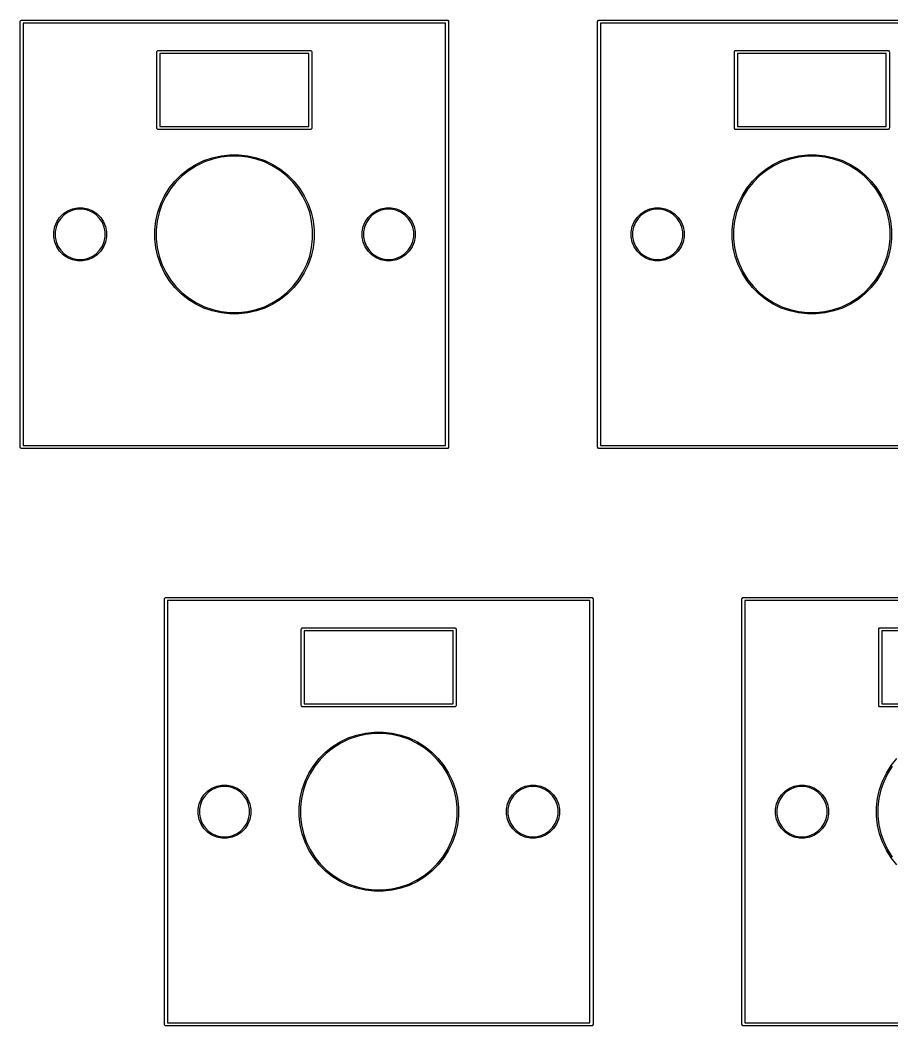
# Model space of a CAD drawing. Extents: x -11 to 295, y -114 to 10.
# Drawn here: x 116.45 to 145.13, y -45.05 to -11.95 of the extents above; entities that cross this region are included whole.
import ezdxf

# ---------------------------------------------------------------- set-up
doc = ezdxf.new("R2010")
doc.units = 0
doc.layers.add('BLACK', color=7, linetype='CONTINUOUS')

msp = doc.modelspace()

# ---------------------------------------------------------------- linework, layer by layer
at = {"layer": 'BLACK', "linetype": 'CONTINUOUS'}
for p, q in [((116.45, -12), (116.453806, -11.980866)), ((116.45, -26), (116.45, -12)), ((116.453806, -11.980866), (116.480866, -11.953806)), ((116.480866, -11.953806), (116.5, -11.95)), ((116.5, -11.95), (130.5, -11.95)), ((116.55, -12.05), (116.55, -25.95)), ((130.45, -12.05), (116.55, -12.05)), ((130.45, -25.95), (130.45, -12.05)), ((130.5, -11.95), (130.519134, -11.953806)), ((130.519134, -11.953806), (130.546194, -11.980866)), ((130.546194, -11.980866), (130.55, -12)), ((130.55, -12), (130.55, -26)), ((135.45, -12), (135.453806, -11.980866)), ((135.45, -26), (135.45, -12)), ((135.453806, -11.980866), (135.480866, -11.953806)), ((135.480866, -11.953806), (135.5, -11.95)), ((135.5, -11.95), (149.5, -11.95)), ((135.55, -12.05), (135.55, -25.95)), ((149.45, -12.05), (135.55, -12.05)), ((120.95, -13), (120.953806, -12.980866)), ((120.95, -15.5), (120.95, -13)), ((120.953806, -12.980866), (120.980866, -12.953806)), ((120.980866, -12.953806), (121, -12.95)), ((121, -12.95), (126, -12.95)), ((121.05, -13.05), (121.05, -15.45)), ((125.95, -13.05), (121.05, -13.05)), ((125.95, -15.45), (125.95, -13.05)), ((126, -12.95), (126.019134, -12.953806)), ((126.019134, -12.953806), (126.046194, -12.980866)), ((126.046194, -12.980866), (126.05, -13)), ((126.05, -13), (126.05, -15.5)), ((139.95, -13), (139.953806, -12.980866)), ((139.95, -15.5), (139.95, -13)), ((139.953806, -12.980866), (139.980866, -12.953806)), ((139.980866, -12.953806), (140, -12.95)), ((140, -12.95), (145, -12.95)), ((140.05, -13.05), (140.05, -15.45)), ((144.95, -13.05), (140.05, -13.05)), ((144.95, -15.45), (144.95, -13.05)), ((145, -12.95), (145.019134, -12.953806)), ((145.019134, -12.953806), (145.046194, -12.980866)), ((145.046194, -12.980866), (145.05, -13)), ((145.05, -13), (145.05, -15.5)), ((120.953806, -15.519134), (120.95, -15.5)), ((120.980866, -15.546194), (120.953806, -15.519134)), ((121, -15.55), (120.980866, -15.546194)), ((126, -15.55), (121, -15.55)), ((121.05, -15.45), (125.95, -15.45)), ((126.019134, -15.546194), (126, -15.55)), ((126.046194, -15.519134), (126.019134, -15.546194)), ((126.05, -15.5), (126.046194, -15.519134)), ((139.953806, -15.519134), (139.95, -15.5)), ((139.980866, -15.546194), (139.953806, -15.519134)), ((140, -15.55), (139.980866, -15.546194)), ((145, -15.55), (140, -15.55)), ((140.05, -15.45), (144.95, -15.45)), ((145.019134, -15.546194), (145, -15.55)), ((145.046194, -15.519134), (145.019134, -15.546194)), ((145.05, -15.5), (145.046194, -15.519134)), ((122.495456, -16.574816), (122.773307, -16.477592)), ((122.786025, -16.521739), (122.513038, -16.617262)), ((122.773307, -16.477592), (123.060296, -16.412089)), ((123.067992, -16.457382), (122.786025, -16.521739)), ((123.060296, -16.412089), (123.352815, -16.37913)), ((123.355391, -16.425), (123.067992, -16.457382)), ((123.352815, -16.37913), (123.647185, -16.37913)), ((123.644609, -16.425), (123.355391, -16.425)), ((123.932008, -16.457382), (123.644609, -16.425)), ((123.647185, -16.37913), (123.939704, -16.412089)), ((124.213975, -16.521739), (123.932008, -16.457382)), ((123.939704, -16.412089), (124.226693, -16.477592)), ((124.486962, -16.617262), (124.213975, -16.521739)), ((124.226693, -16.477592), (124.504544, -16.574816)), ((141.495456, -16.574816), (141.773307, -16.477592)), ((141.786025, -16.521739), (141.513038, -16.617262)), ((141.773307, -16.477592), (142.060296, -16.412089)), ((142.067992, -16.457382), (141.786025, -16.521739)), ((142.060296, -16.412089), (142.352815, -16.37913)), ((142.355391, -16.425), (142.067992, -16.457382)), ((142.352815, -16.37913), (142.647185, -16.37913)), ((142.644609, -16.425), (142.355391, -16.425)), ((142.932008, -16.457382), (142.644609, -16.425)), ((142.647185, -16.37913), (142.939704, -16.412089)), ((143.213975, -16.521739), (142.932008, -16.457382)), ((142.939704, -16.412089), (143.226693, -16.477592)), ((143.486962, -16.617262), (143.213975, -16.521739)), ((143.226693, -16.477592), (143.504544, -16.574816)), ((121.75084, -17.042689), (121.980988, -16.859153)), ((121.980988, -16.859153), (122.230238, -16.702539)), ((122.252461, -16.742749), (122.007574, -16.896622)), ((122.230238, -16.702539), (122.495456, -16.574816)), ((122.513038, -16.617262), (122.252461, -16.742749)), ((124.747539, -16.742749), (124.486962, -16.617262)), ((124.504544, -16.574816), (124.769762, -16.702539)), ((124.992426, -16.896622), (124.747539, -16.742749)), ((124.769762, -16.702539), (125.019012, -16.859153)), ((125.019012, -16.859153), (125.24916, -17.042689)), ((140.75084, -17.042689), (140.980988, -16.859153)), ((140.980988, -16.859153), (141.230238, -16.702539)), ((141.252461, -16.742749), (141.007574, -16.896622)), ((141.230238, -16.702539), (141.495456, -16.574816)), ((141.513038, -16.617262), (141.252461, -16.742749)), ((143.747539, -16.742749), (143.486962, -16.617262)), ((143.504544, -16.574816), (143.769762, -16.702539)), ((143.992426, -16.896622), (143.747539, -16.742749)), ((143.769762, -16.702539), (144.019012, -16.859153)), ((144.019012, -16.859153), (144.24916, -17.042689)), ((121.542689, -17.25084), (121.75084, -17.042689)), ((121.781454, -17.076946), (121.576946, -17.281454)), ((122.007574, -16.896622), (121.781454, -17.076946)), ((125.218546, -17.076946), (124.992426, -16.896622)), ((125.423054, -17.281454), (125.218546, -17.076946)), ((125.24916, -17.042689), (125.457311, -17.25084)), ((140.542689, -17.25084), (140.75084, -17.042689)), ((140.781454, -17.076946), (140.576946, -17.281454)), ((141.007574, -16.896622), (140.781454, -17.076946)), ((144.218546, -17.076946), (143.992426, -16.896622)), ((144.423054, -17.281454), (144.218546, -17.076946)), ((144.24916, -17.042689), (144.457311, -17.25084)), ((121.202539, -17.730238), (121.359153, -17.480988)), ((121.396622, -17.507574), (121.242749, -17.752461)), ((121.359153, -17.480988), (121.542689, -17.25084)), ((121.576946, -17.281454), (121.396622, -17.507574)), ((125.603378, -17.507574), (125.423054, -17.281454)), ((125.457311, -17.25084), (125.640847, -17.480988)), ((125.757251, -17.752461), (125.603378, -17.507574)), ((125.640847, -17.480988), (125.797461, -17.730238)), ((140.202539, -17.730238), (140.359153, -17.480988)), ((140.396622, -17.507574), (140.242749, -17.752461)), ((140.359153, -17.480988), (140.542689, -17.25084)), ((140.576946, -17.281454), (140.396622, -17.507574)), ((144.603378, -17.507574), (144.423054, -17.281454)), ((144.457311, -17.25084), (144.640847, -17.480988)), ((144.757251, -17.752461), (144.603378, -17.507574)), ((144.640847, -17.480988), (144.797461, -17.730238)), ((121.074816, -17.995456), (121.202539, -17.730238)), ((121.242749, -17.752461), (121.117262, -18.013038)), ((125.882738, -18.013038), (125.757251, -17.752461)), ((125.797461, -17.730238), (125.925184, -17.995456)), ((140.074816, -17.995456), (140.202539, -17.730238)), ((140.242749, -17.752461), (140.117262, -18.013038)), ((144.882738, -18.013038), (144.757251, -17.752461)), ((144.797461, -17.730238), (144.925184, -17.995456)), ((118.012528, -18.228319), (118.171001, -18.162677)), ((118.171001, -18.162677), (118.339235, -18.129213)), ((118.343745, -18.175), (118.184356, -18.206704)), ((118.339235, -18.129213), (118.510765, -18.129213)), ((118.506255, -18.175), (118.343745, -18.175)), ((118.665644, -18.206704), (118.506255, -18.175)), ((118.510765, -18.129213), (118.678999, -18.162677)), ((118.678999, -18.162677), (118.837472, -18.228319)), ((120.977592, -18.273307), (121.074816, -17.995456)), ((121.117262, -18.013038), (121.021739, -18.286025)), ((125.978261, -18.286025), (125.882738, -18.013038)), ((125.925184, -17.995456), (126.022408, -18.273307)), ((128.162528, -18.228319), (128.321001, -18.162677)), ((128.321001, -18.162677), (128.489235, -18.129213)), ((128.493745, -18.175), (128.334356, -18.206704)), ((128.489235, -18.129213), (128.660765, -18.129213)), ((128.656255, -18.175), (128.493745, -18.175)), ((128.815644, -18.206704), (128.656255, -18.175)), ((128.660765, -18.129213), (128.828999, -18.162677)), ((128.828999, -18.162677), (128.987472, -18.228319)), ((137.012528, -18.228319), (137.171001, -18.162677)), ((137.171001, -18.162677), (137.339235, -18.129213)), ((137.343745, -18.175), (137.184356, -18.206704)), ((137.339235, -18.129213), (137.510765, -18.129213)), ((137.506255, -18.175), (137.343745, -18.175)), ((137.665644, -18.206704), (137.506255, -18.175)), ((137.510765, -18.129213), (137.678999, -18.162677)), ((137.678999, -18.162677), (137.837472, -18.228319)), ((139.977592, -18.273307), (140.074816, -17.995456)), ((140.117262, -18.013038), (140.021739, -18.286025)), ((144.978261, -18.286025), (144.882738, -18.013038)), ((144.925184, -17.995456), (145.022408, -18.273307)), ((117.653319, -18.587528), (117.748616, -18.444906)), ((117.784181, -18.474093), (117.693894, -18.609216)), ((117.748616, -18.444906), (117.869906, -18.323616)), ((117.899093, -18.359181), (117.784181, -18.474093)), ((117.869906, -18.323616), (118.012528, -18.228319)), ((118.034216, -18.268894), (117.899093, -18.359181)), ((118.184356, -18.206704), (118.034216, -18.268894)), ((118.815784, -18.268894), (118.665644, -18.206704)), ((118.950907, -18.359181), (118.815784, -18.268894)), ((118.837472, -18.228319), (118.980094, -18.323616)), ((119.065819, -18.474093), (118.950907, -18.359181)), ((118.980094, -18.323616), (119.101384, -18.444906)), ((119.156106, -18.609216), (119.065819, -18.474093)), ((119.101384, -18.444906), (119.196681, -18.587528)), ((120.912089, -18.560296), (120.977592, -18.273307)), ((121.021739, -18.286025), (120.957382, -18.567992)), ((126.042618, -18.567992), (125.978261, -18.286025)), ((126.022408, -18.273307), (126.087911, -18.560296)), ((127.803319, -18.587528), (127.898616, -18.444906)), ((127.934181, -18.474093), (127.843894, -18.609216)), ((127.898616, -18.444906), (128.019906, -18.323616)), ((128.049093, -18.359181), (127.934181, -18.474093)), ((128.019906, -18.323616), (128.162528, -18.228319)), ((128.184216, -18.268894), (128.049093, -18.359181)), ((128.334356, -18.206704), (128.184216, -18.268894)), ((128.965784, -18.268894), (128.815644, -18.206704)), ((129.100907, -18.359181), (128.965784, -18.268894)), ((128.987472, -18.228319), (129.130094, -18.323616)), ((129.215819, -18.474093), (129.100907, -18.359181)), ((129.130094, -18.323616), (129.251384, -18.444906)), ((129.306106, -18.609216), (129.215819, -18.474093)), ((129.251384, -18.444906), (129.346681, -18.587528)), ((136.653319, -18.587528), (136.748616, -18.444906)), ((136.784181, -18.474093), (136.693894, -18.609216)), ((136.748616, -18.444906), (136.869906, -18.323616)), ((136.899093, -18.359181), (136.784181, -18.474093)), ((136.869906, -18.323616), (137.012528, -18.228319)), ((137.034216, -18.268894), (136.899093, -18.359181)), ((137.184356, -18.206704), (137.034216, -18.268894)), ((137.815784, -18.268894), (137.665644, -18.206704)), ((137.950907, -18.359181), (137.815784, -18.268894)), ((137.837472, -18.228319), (137.980094, -18.323616)), ((138.065819, -18.474093), (137.950907, -18.359181)), ((137.980094, -18.323616), (138.101384, -18.444906)), ((138.156106, -18.609216), (138.065819, -18.474093)), ((138.101384, -18.444906), (138.196681, -18.587528)), ((139.912089, -18.560296), (139.977592, -18.273307)), ((140.021739, -18.286025), (139.957382, -18.567992)), ((145.042618, -18.567992), (144.978261, -18.286025)), ((145.022408, -18.273307), (145.087911, -18.560296)), ((117.554213, -18.914235), (117.587677, -18.746001)), ((117.587677, -18.746001), (117.653319, -18.587528)), ((117.631704, -18.759356), (117.6, -18.918745)), ((117.693894, -18.609216), (117.631704, -18.759356)), ((119.218296, -18.759356), (119.156106, -18.609216)), ((119.196681, -18.587528), (119.262323, -18.746001)), ((119.25, -18.918745), (119.218296, -18.759356)), ((119.262323, -18.746001), (119.295787, -18.914235)), ((120.87913, -18.852815), (120.912089, -18.560296)), ((120.87913, -18.855391), (120.87913, -18.852815)), ((120.87913, -19.147185), (120.87913, -18.855391)), ((120.957382, -18.567992), (120.925, -18.855391)), ((120.925, -18.855391), (120.925, -19.144609)), ((126.075, -18.855391), (126.042618, -18.567992)), ((126.075, -19.144609), (126.075, -18.855391)), ((126.087911, -18.560296), (126.12087, -18.852815)), ((126.12087, -18.852815), (126.12087, -19.147185)), ((127.704213, -18.914235), (127.737677, -18.746001)), ((127.737677, -18.746001), (127.803319, -18.587528)), ((127.781704, -18.759356), (127.75, -18.918745)), ((127.843894, -18.609216), (127.781704, -18.759356)), ((129.368296, -18.759356), (129.306106, -18.609216)), ((129.346681, -18.587528), (129.412323, -18.746001)), ((129.4, -18.918745), (129.368296, -18.759356)), ((129.412323, -18.746001), (129.445787, -18.914235)), ((136.554213, -18.914235), (136.587677, -18.746001)), ((136.587677, -18.746001), (136.653319, -18.587528)), ((136.631704, -18.759356), (136.6, -18.918745)), ((136.693894, -18.609216), (136.631704, -18.759356)), ((138.218296, -18.759356), (138.156106, -18.609216)), ((138.196681, -18.587528), (138.262323, -18.746001)), ((138.25, -18.918745), (138.218296, -18.759356)), ((138.262323, -18.746001), (138.295787, -18.914235)), ((139.87913, -18.852815), (139.912089, -18.560296)), ((139.87913, -18.855391), (139.87913, -18.852815)), ((139.87913, -19.147185), (139.87913, -18.855391)), ((139.957382, -18.567992), (139.925, -18.855391)), ((139.925, -18.855391), (139.925, -19.144609)), ((145.075, -18.855391), (145.042618, -18.567992)), ((145.075, -19.144609), (145.075, -18.855391)), ((145.087911, -18.560296), (145.12087, -18.852815)), ((145.12087, -18.852815), (145.12087, -19.147185)), ((117.554213, -18.918745), (117.554213, -18.914235)), ((117.554213, -19.085765), (117.554213, -18.918745)), ((117.587677, -19.253999), (117.554213, -19.085765)), ((117.6, -18.918745), (117.6, -19.081255)), ((117.6, -19.081255), (117.631704, -19.240644)), ((119.218296, -19.240644), (119.25, -19.081255)), ((119.25, -19.081255), (119.25, -18.918745)), ((119.295787, -19.085765), (119.262323, -19.253999)), ((119.295787, -18.914235), (119.295787, -19.085765)), ((120.912089, -19.439704), (120.87913, -19.147185)), ((120.925, -19.144609), (120.957382, -19.432008)), ((126.042618, -19.432008), (126.075, -19.144609)), ((126.12087, -19.147185), (126.087911, -19.439704)), ((127.704213, -18.918745), (127.704213, -18.914235)), ((127.704213, -19.085765), (127.704213, -18.918745)), ((127.737677, -19.253999), (127.704213, -19.085765)), ((127.75, -18.918745), (127.75, -19.081255)), ((127.75, -19.081255), (127.781704, -19.240644)), ((129.368296, -19.240644), (129.4, -19.081255)), ((129.4, -19.081255), (129.4, -18.918745)), ((129.445787, -19.085765), (129.412323, -19.253999)), ((129.445787, -18.914235), (129.445787, -19.085765)), ((136.554213, -18.918745), (136.554213, -18.914235)), ((136.554213, -19.085765), (136.554213, -18.918745)), ((136.587677, -19.253999), (136.554213, -19.085765)), ((136.6, -18.918745), (136.6, -19.081255)), ((136.6, -19.081255), (136.631704, -19.240644)), ((138.218296, -19.240644), (138.25, -19.081255)), ((138.25, -19.081255), (138.25, -18.918745)), ((138.295787, -19.085765), (138.262323, -19.253999)), ((138.295787, -18.914235), (138.295787, -19.085765)), ((139.912089, -19.439704), (139.87913, -19.147185)), ((139.925, -19.144609), (139.957382, -19.432008)), ((145.042618, -19.432008), (145.075, -19.144609)), ((145.12087, -19.147185), (145.087911, -19.439704)), ((117.653319, -19.412472), (117.587677, -19.253999)), ((117.631704, -19.240644), (117.693894, -19.390784)), ((117.748616, -19.555094), (117.653319, -19.412472)), ((117.693894, -19.390784), (117.784181, -19.525907)), ((117.784181, -19.525907), (117.899093, -19.640819)), ((118.950907, -19.640819), (119.065819, -19.525907)), ((119.065819, -19.525907), (119.156106, -19.390784)), ((119.196681, -19.412472), (119.101384, -19.555094)), ((119.156106, -19.390784), (119.218296, -19.240644)), ((119.262323, -19.253999), (119.196681, -19.412472)), ((120.977592, -19.726693), (120.912089, -19.439704)), ((120.957382, -19.432008), (121.021739, -19.713975)), ((125.978261, -19.713975), (126.042618, -19.432008)), ((126.087911, -19.439704), (126.022408, -19.726693)), ((127.803319, -19.412472), (127.737677, -19.253999)), ((127.781704, -19.240644), (127.843894, -19.390784)), ((127.898616, -19.555094), (127.803319, -19.412472)), ((127.843894, -19.390784), (127.934181, -19.525907)), ((127.934181, -19.525907), (128.049093, -19.640819)), ((129.100907, -19.640819), (129.215819, -19.525907)), ((129.215819, -19.525907), (129.306106, -19.390784)), ((129.346681, -19.412472), (129.251384, -19.555094)), ((129.306106, -19.390784), (129.368296, -19.240644)), ((129.412323, -19.253999), (129.346681, -19.412472)), ((136.653319, -19.412472), (136.587677, -19.253999)), ((136.631704, -19.240644), (136.693894, -19.390784)), ((136.748616, -19.555094), (136.653319, -19.412472)), ((136.693894, -19.390784), (136.784181, -19.525907)), ((136.784181, -19.525907), (136.899093, -19.640819)), ((137.950907, -19.640819), (138.065819, -19.525907)), ((138.065819, -19.525907), (138.156106, -19.390784)), ((138.196681, -19.412472), (138.101384, -19.555094)), ((138.156106, -19.390784), (138.218296, -19.240644)), ((138.262323, -19.253999), (138.196681, -19.412472)), ((139.977592, -19.726693), (139.912089, -19.439704)), ((139.957382, -19.432008), (140.021739, -19.713975)), ((144.978261, -19.713975), (145.042618, -19.432008)), ((145.087911, -19.439704), (145.022408, -19.726693)), ((117.869906, -19.676384), (117.748616, -19.555094)), ((118.012528, -19.771681), (117.869906, -19.676384)), ((117.899093, -19.640819), (118.034216, -19.731106)), ((118.171001, -19.837323), (118.012528, -19.771681)), ((118.034216, -19.731106), (118.184356, -19.793296)), ((118.339235, -19.870787), (118.171001, -19.837323)), ((118.184356, -19.793296), (118.343745, -19.825)), ((118.343745, -19.825), (118.506255, -19.825)), ((118.506255, -19.825), (118.665644, -19.793296)), ((118.678999, -19.837323), (118.510765, -19.870787)), ((118.665644, -19.793296), (118.815784, -19.731106)), ((118.837472, -19.771681), (118.678999, -19.837323)), ((118.815784, -19.731106), (118.950907, -19.640819)), ((118.980094, -19.676384), (118.837472, -19.771681)), ((119.101384, -19.555094), (118.980094, -19.676384)), ((121.074816, -20.004544), (120.977592, -19.726693)), ((121.021739, -19.713975), (121.117262, -19.986962)), ((125.882738, -19.986962), (125.978261, -19.713975)), ((126.022408, -19.726693), (125.925184, -20.004544)), ((128.019906, -19.676384), (127.898616, -19.555094)), ((128.162528, -19.771681), (128.019906, -19.676384)), ((128.049093, -19.640819), (128.184216, -19.731106)), ((128.321001, -19.837323), (128.162528, -19.771681)), ((128.184216, -19.731106), (128.334356, -19.793296)), ((128.489235, -19.870787), (128.321001, -19.837323)), ((128.334356, -19.793296), (128.493745, -19.825)), ((128.493745, -19.825), (128.656255, -19.825)), ((128.656255, -19.825), (128.815644, -19.793296)), ((128.828999, -19.837323), (128.660765, -19.870787)), ((128.815644, -19.793296), (128.965784, -19.731106)), ((128.987472, -19.771681), (128.828999, -19.837323)), ((128.965784, -19.731106), (129.100907, -19.640819)), ((129.130094, -19.676384), (128.987472, -19.771681)), ((129.251384, -19.555094), (129.130094, -19.676384)), ((136.869906, -19.676384), (136.748616, -19.555094)), ((137.012528, -19.771681), (136.869906, -19.676384)), ((136.899093, -19.640819), (137.034216, -19.731106)), ((137.171001, -19.837323), (137.012528, -19.771681)), ((137.034216, -19.731106), (137.184356, -19.793296)), ((137.339235, -19.870787), (137.171001, -19.837323)), ((137.184356, -19.793296), (137.343745, -19.825)), ((137.343745, -19.825), (137.506255, -19.825)), ((137.506255, -19.825), (137.665644, -19.793296)), ((137.678999, -19.837323), (137.510765, -19.870787)), ((137.665644, -19.793296), (137.815784, -19.731106)), ((137.837472, -19.771681), (137.678999, -19.837323)), ((137.815784, -19.731106), (137.950907, -19.640819)), ((137.980094, -19.676384), (137.837472, -19.771681)), ((138.101384, -19.555094), (137.980094, -19.676384)), ((140.074816, -20.004544), (139.977592, -19.726693)), ((140.021739, -19.713975), (140.117262, -19.986962)), ((144.882738, -19.986962), (144.978261, -19.713975)), ((145.022408, -19.726693), (144.925184, -20.004544)), ((118.510765, -19.870787), (118.339235, -19.870787)), ((121.202539, -20.269762), (121.074816, -20.004544)), ((121.117262, -19.986962), (121.242749, -20.247539)), ((125.757251, -20.247539), (125.882738, -19.986962)), ((125.925184, -20.004544), (125.797461, -20.269762)), ((128.660765, -19.870787), (128.489235, -19.870787)), ((137.510765, -19.870787), (137.339235, -19.870787)), ((140.202539, -20.269762), (140.074816, -20.004544)), ((140.117262, -19.986962), (140.242749, -20.247539)), ((144.757251, -20.247539), (144.882738, -19.986962)), ((144.925184, -20.004544), (144.797461, -20.269762)), ((121.359153, -20.519012), (121.202539, -20.269762)), ((121.242749, -20.247539), (121.396622, -20.492426)), ((121.542689, -20.74916), (121.359153, -20.519012)), ((121.396622, -20.492426), (121.576946, -20.718546)), ((125.423054, -20.718546), (125.603378, -20.492426)), ((125.640847, -20.519012), (125.457311, -20.74916)), ((125.603378, -20.492426), (125.757251, -20.247539)), ((125.797461, -20.269762), (125.640847, -20.519012)), ((140.359153, -20.519012), (140.202539, -20.269762)), ((140.242749, -20.247539), (140.396622, -20.492426)), ((140.542689, -20.74916), (140.359153, -20.519012)), ((140.396622, -20.492426), (140.576946, -20.718546)), ((144.423054, -20.718546), (144.603378, -20.492426)), ((144.640847, -20.519012), (144.457311, -20.74916)), ((144.603378, -20.492426), (144.757251, -20.247539)), ((144.797461, -20.269762), (144.640847, -20.519012)), ((121.75084, -20.957311), (121.542689, -20.74916)), ((121.576946, -20.718546), (121.781454, -20.923054)), ((125.218546, -20.923054), (125.423054, -20.718546)), ((125.457311, -20.74916), (125.24916, -20.957311)), ((140.75084, -20.957311), (140.542689, -20.74916)), ((140.576946, -20.718546), (140.781454, -20.923054)), ((144.218546, -20.923054), (144.423054, -20.718546)), ((144.457311, -20.74916), (144.24916, -20.957311)), ((121.980988, -21.140847), (121.75084, -20.957311)), ((121.781454, -20.923054), (122.007574, -21.103378)), ((122.230238, -21.297461), (121.980988, -21.140847)), ((122.007574, -21.103378), (122.252461, -21.257251)), ((124.747539, -21.257251), (124.992426, -21.103378)), ((125.019012, -21.140847), (124.769762, -21.297461)), ((124.992426, -21.103378), (125.218546, -20.923054)), ((125.24916, -20.957311), (125.019012, -21.140847)), ((140.980988, -21.140847), (140.75084, -20.957311)), ((140.781454, -20.923054), (141.007574, -21.103378)), ((141.230238, -21.297461), (140.980988, -21.140847)), ((141.007574, -21.103378), (141.252461, -21.257251)), ((143.747539, -21.257251), (143.992426, -21.103378)), ((144.019012, -21.140847), (143.769762, -21.297461)), ((143.992426, -21.103378), (144.218546, -20.923054)), ((144.24916, -20.957311), (144.019012, -21.140847)), ((122.495456, -21.425184), (122.230238, -21.297461)), ((122.252461, -21.257251), (122.513038, -21.382738)), ((122.773307, -21.522408), (122.495456, -21.425184)), ((122.513038, -21.382738), (122.786025, -21.478261)), ((122.786025, -21.478261), (123.067992, -21.542618)), ((123.932008, -21.542618), (124.213975, -21.478261)), ((124.213975, -21.478261), (124.486962, -21.382738)), ((124.504544, -21.425184), (124.226693, -21.522408)), ((124.486962, -21.382738), (124.747539, -21.257251)), ((124.769762, -21.297461), (124.504544, -21.425184)), ((141.495456, -21.425184), (141.230238, -21.297461)), ((141.252461, -21.257251), (141.513038, -21.382738)), ((141.773307, -21.522408), (141.495456, -21.425184)), ((141.513038, -21.382738), (141.786025, -21.478261)), ((141.786025, -21.478261), (142.067992, -21.542618)), ((142.932008, -21.542618), (143.213975, -21.478261)), ((143.213975, -21.478261), (143.486962, -21.382738)), ((143.504544, -21.425184), (143.226693, -21.522408)), ((143.486962, -21.382738), (143.747539, -21.257251)), ((143.769762, -21.297461), (143.504544, -21.425184)), ((123.060296, -21.587911), (122.773307, -21.522408)), ((123.352815, -21.62087), (123.060296, -21.587911)), ((123.067992, -21.542618), (123.355391, -21.575)), ((123.647185, -21.62087), (123.352815, -21.62087)), ((123.355391, -21.575), (123.644609, -21.575)), ((123.644609, -21.575), (123.932008, -21.542618)), ((123.939704, -21.587911), (123.647185, -21.62087)), ((124.226693, -21.522408), (123.939704, -21.587911)), ((142.060296, -21.587911), (141.773307, -21.522408)), ((142.352815, -21.62087), (142.060296, -21.587911)), ((142.067992, -21.542618), (142.355391, -21.575)), ((142.647185, -21.62087), (142.352815, -21.62087)), ((142.355391, -21.575), (142.644609, -21.575)), ((142.644609, -21.575), (142.932008, -21.542618)), ((142.939704, -21.587911), (142.647185, -21.62087)), ((143.226693, -21.522408), (142.939704, -21.587911)), ((116.453806, -26.019134), (116.45, -26)), ((116.480866, -26.046194), (116.453806, -26.019134)), ((116.5, -26.05), (116.480866, -26.046194)), ((130.5, -26.05), (116.5, -26.05)), ((116.55, -25.95), (130.45, -25.95)), ((130.519134, -26.046194), (130.5, -26.05)), ((130.546194, -26.019134), (130.519134, -26.046194)), ((130.55, -26), (130.546194, -26.019134)), ((135.453806, -26.019134), (135.45, -26)), ((135.480866, -26.046194), (135.453806, -26.019134)), ((135.5, -26.05), (135.480866, -26.046194)), ((149.5, -26.05), (135.5, -26.05)), ((135.55, -25.95), (149.45, -25.95)), ((121.2, -31), (121.203806, -30.980866)), ((121.2, -45), (121.2, -31)), ((121.203806, -30.980866), (121.230866, -30.953806)), ((121.230866, -30.953806), (121.25, -30.95)), ((121.25, -30.95), (135.25, -30.95)), ((121.3, -31.05), (121.3, -44.95)), ((135.2, -31.05), (121.3, -31.05)), ((135.2, -44.95), (135.2, -31.05)), ((135.25, -30.95), (135.269134, -30.953806)), ((135.269134, -30.953806), (135.296194, -30.980866)), ((135.296194, -30.980866), (135.3, -31)), ((135.3, -31), (135.3, -45)), ((140.2, -31), (140.203806, -30.980866)), ((140.2, -45), (140.2, -31)), ((140.203806, -30.980866), (140.230866, -30.953806)), ((140.230866, -30.953806), (140.25, -30.95)), ((140.25, -30.95), (154.25, -30.95)), ((140.3, -31.05), (140.3, -44.95)), ((154.2, -31.05), (140.3, -31.05)), ((125.7, -32), (125.703806, -31.980866)), ((125.7, -34.5), (125.7, -32)), ((125.703806, -31.980866), (125.730866, -31.953806)), ((125.730866, -31.953806), (125.75, -31.95)), ((125.75, -31.95), (130.75, -31.95)), ((125.8, -32.05), (125.8, -34.45)), ((130.7, -32.05), (125.8, -32.05)), ((130.7, -34.45), (130.7, -32.05)), ((130.75, -31.95), (130.769134, -31.953806)), ((130.769134, -31.953806), (130.796194, -31.980866)), ((130.796194, -31.980866), (130.8, -32)), ((130.8, -32), (130.8, -34.5)), ((144.7, -32), (144.703806, -31.980866)), ((144.7, -34.5), (144.7, -32)), ((144.703806, -31.980866), (144.730866, -31.953806)), ((144.730866, -31.953806), (144.75, -31.95)), ((144.75, -31.95), (149.75, -31.95)), ((144.8, -32.05), (144.8, -34.45)), ((149.7, -32.05), (144.8, -32.05)), ((125.703806, -34.519134), (125.7, -34.5)), ((125.730866, -34.546194), (125.703806, -34.519134)), ((125.75, -34.55), (125.730866, -34.546194)), ((130.75, -34.55), (125.75, -34.55)), ((125.8, -34.45), (130.7, -34.45)), ((130.769134, -34.546194), (130.75, -34.55)), ((130.796194, -34.519134), (130.769134, -34.546194)), ((130.8, -34.5), (130.796194, -34.519134)), ((144.703806, -34.519134), (144.7, -34.5)), ((144.730866, -34.546194), (144.703806, -34.519134)), ((144.75, -34.55), (144.730866, -34.546194)), ((149.75, -34.55), (144.75, -34.55)), ((144.8, -34.45), (149.7, -34.45)), ((127.523307, -35.477592), (127.810296, -35.412089)), ((127.810296, -35.412089), (128.102815, -35.37913)), ((128.102815, -35.37913), (128.397185, -35.37913)), ((128.397185, -35.37913), (128.689704, -35.412089)), ((128.689704, -35.412089), (128.976693, -35.477592)), ((126.730988, -35.859153), (126.980238, -35.702539)), ((127.002461, -35.742749), (126.757574, -35.896622)), ((126.980238, -35.702539), (127.245456, -35.574816)), ((127.263038, -35.617262), (127.002461, -35.742749)), ((127.245456, -35.574816), (127.523307, -35.477592)), ((127.536025, -35.521739), (127.263038, -35.617262)), ((127.817992, -35.457382), (127.536025, -35.521739)), ((128.105391, -35.425), (127.817992, -35.457382)), ((128.394609, -35.425), (128.105391, -35.425)), ((128.682008, -35.457382), (128.394609, -35.425)), ((128.963975, -35.521739), (128.682008, -35.457382)), ((129.236962, -35.617262), (128.963975, -35.521739)), ((128.976693, -35.477592), (129.254544, -35.574816)), ((129.497539, -35.742749), (129.236962, -35.617262)), ((129.254544, -35.574816), (129.519762, -35.702539)), ((129.742426, -35.896622), (129.497539, -35.742749)), ((129.519762, -35.702539), (129.769012, -35.859153)), ((126.292689, -36.25084), (126.50084, -36.042689)), ((126.531454, -36.076946), (126.326946, -36.281454)), ((126.50084, -36.042689), (126.730988, -35.859153)), ((126.757574, -35.896622), (126.531454, -36.076946)), ((129.968546, -36.076946), (129.742426, -35.896622)), ((129.769012, -35.859153), (129.99916, -36.042689)), ((130.173054, -36.281454), (129.968546, -36.076946)), ((129.99916, -36.042689), (130.207311, -36.25084)), ((126.109153, -36.480988), (126.292689, -36.25084)), ((126.326946, -36.281454), (126.146622, -36.507574)), ((130.353378, -36.507574), (130.173054, -36.281454)), ((130.207311, -36.25084), (130.390847, -36.480988)), ((145.109153, -36.480988), (145.292689, -36.25084)), ((125.824816, -36.995456), (125.952539, -36.730238)), ((125.952539, -36.730238), (126.109153, -36.480988)), ((126.146622, -36.507574), (125.992749, -36.752461)), ((130.507251, -36.752461), (130.353378, -36.507574)), ((130.390847, -36.480988), (130.547461, -36.730238)), ((130.547461, -36.730238), (130.675184, -36.995456)), ((144.824816, -36.995456), (144.952539, -36.730238)), ((144.952539, -36.730238), (145.109153, -36.480988)), ((145.146622, -36.507574), (144.992749, -36.752461)), ((125.727592, -37.273307), (125.824816, -36.995456)), ((125.867262, -37.013038), (125.771739, -37.286025)), ((125.992749, -36.752461), (125.867262, -37.013038)), ((130.632738, -37.013038), (130.507251, -36.752461)), ((130.728261, -37.286025), (130.632738, -37.013038)), ((130.675184, -36.995456), (130.772408, -37.273307)), ((144.727592, -37.273307), (144.824816, -36.995456)), ((144.867262, -37.013038), (144.771739, -37.286025)), ((144.992749, -36.752461), (144.867262, -37.013038)), ((122.498616, -37.444906), (122.619906, -37.323616)), ((122.649093, -37.359181), (122.534181, -37.474093)), ((122.619906, -37.323616), (122.762528, -37.228319)), ((122.784216, -37.268894), (122.649093, -37.359181)), ((122.762528, -37.228319), (122.921001, -37.162677)), ((122.934356, -37.206704), (122.784216, -37.268894)), ((122.921001, -37.162677), (123.089235, -37.129213)), ((123.093745, -37.175), (122.934356, -37.206704)), ((123.089235, -37.129213), (123.260765, -37.129213)), ((123.256255, -37.175), (123.093745, -37.175)), ((123.415644, -37.206704), (123.256255, -37.175)), ((123.260765, -37.129213), (123.428999, -37.162677)), ((123.565784, -37.268894), (123.415644, -37.206704)), ((123.428999, -37.162677), (123.587472, -37.228319)), ((123.700907, -37.359181), (123.565784, -37.268894)), ((123.587472, -37.228319), (123.730094, -37.323616)), ((123.815819, -37.474093), (123.700907, -37.359181)), ((123.730094, -37.323616), (123.851384, -37.444906)), ((125.662089, -37.560296), (125.727592, -37.273307)), ((125.771739, -37.286025), (125.707382, -37.567992)), ((130.792618, -37.567992), (130.728261, -37.286025)), ((130.772408, -37.273307), (130.837911, -37.560296)), ((132.648616, -37.444906), (132.769906, -37.323616)), ((132.799093, -37.359181), (132.684181, -37.474093)), ((132.769906, -37.323616), (132.912528, -37.228319)), ((132.934216, -37.268894), (132.799093, -37.359181)), ((132.912528, -37.228319), (133.071001, -37.162677)), ((133.084356, -37.206704), (132.934216, -37.268894)), ((133.071001, -37.162677), (133.239235, -37.129213)), ((133.243745, -37.175), (133.084356, -37.206704)), ((133.239235, -37.129213), (133.410765, -37.129213)), ((133.406255, -37.175), (133.243745, -37.175)), ((133.565644, -37.206704), (133.406255, -37.175)), ((133.410765, -37.129213), (133.578999, -37.162677)), ((133.715784, -37.268894), (133.565644, -37.206704)), ((133.578999, -37.162677), (133.737472, -37.228319)), ((133.850907, -37.359181), (133.715784, -37.268894)), ((133.737472, -37.228319), (133.880094, -37.323616)), ((133.965819, -37.474093), (133.850907, -37.359181)), ((133.880094, -37.323616), (134.001384, -37.444906)), ((141.498616, -37.444906), (141.619906, -37.323616)), ((141.649093, -37.359181), (141.534181, -37.474093)), ((141.619906, -37.323616), (141.762528, -37.228319)), ((141.784216, -37.268894), (141.649093, -37.359181)), ((141.762528, -37.228319), (141.921001, -37.162677)), ((141.934356, -37.206704), (141.784216, -37.268894)), ((141.921001, -37.162677), (142.089235, -37.129213)), ((142.093745, -37.175), (141.934356, -37.206704)), ((142.089235, -37.129213), (142.260765, -37.129213)), ((142.256255, -37.175), (142.093745, -37.175)), ((142.415644, -37.206704), (142.256255, -37.175)), ((142.260765, -37.129213), (142.428999, -37.162677)), ((142.565784, -37.268894), (142.415644, -37.206704)), ((142.428999, -37.162677), (142.587472, -37.228319)), ((142.700907, -37.359181), (142.565784, -37.268894)), ((142.587472, -37.228319), (142.730094, -37.323616)), ((142.815819, -37.474093), (142.700907, -37.359181)), ((142.730094, -37.323616), (142.851384, -37.444906)), ((144.662089, -37.560296), (144.727592, -37.273307)), ((144.771739, -37.286025), (144.707382, -37.567992)), ((122.337677, -37.746001), (122.403319, -37.587528)), ((122.443894, -37.609216), (122.381704, -37.759356)), ((122.403319, -37.587528), (122.498616, -37.444906)), ((122.534181, -37.474093), (122.443894, -37.609216)), ((123.906106, -37.609216), (123.815819, -37.474093)), ((123.851384, -37.444906), (123.946681, -37.587528)), ((123.968296, -37.759356), (123.906106, -37.609216)), ((123.946681, -37.587528), (124.012323, -37.746001)), ((125.62913, -37.852815), (125.662089, -37.560296)), ((125.707382, -37.567992), (125.675, -37.855391)), ((130.825, -37.855391), (130.792618, -37.567992)), ((130.837911, -37.560296), (130.87087, -37.852815)), ((132.487677, -37.746001), (132.553319, -37.587528)), ((132.593894, -37.609216), (132.531704, -37.759356)), ((132.553319, -37.587528), (132.648616, -37.444906)), ((132.684181, -37.474093), (132.593894, -37.609216)), ((134.056106, -37.609216), (133.965819, -37.474093)), ((134.001384, -37.444906), (134.096681, -37.587528)), ((134.118296, -37.759356), (134.056106, -37.609216)), ((134.096681, -37.587528), (134.162323, -37.746001)), ((141.337677, -37.746001), (141.403319, -37.587528)), ((141.443894, -37.609216), (141.381704, -37.759356)), ((141.403319, -37.587528), (141.498616, -37.444906)), ((141.534181, -37.474093), (141.443894, -37.609216)), ((142.906106, -37.609216), (142.815819, -37.474093)), ((142.851384, -37.444906), (142.946681, -37.587528)), ((142.968296, -37.759356), (142.906106, -37.609216)), ((142.946681, -37.587528), (143.012323, -37.746001)), ((144.62913, -37.852815), (144.662089, -37.560296)), ((144.707382, -37.567992), (144.675, -37.855391)), ((122.304213, -37.914235), (122.337677, -37.746001)), ((122.304213, -37.918745), (122.304213, -37.914235)), ((122.304213, -38.085765), (122.304213, -37.918745)), ((122.381704, -37.759356), (122.35, -37.918745)), ((122.35, -37.918745), (122.35, -38.081255)), ((124, -37.918745), (123.968296, -37.759356)), ((124, -38.081255), (124, -37.918745)), ((124.012323, -37.746001), (124.045787, -37.914235)), ((124.045787, -37.914235), (124.045787, -38.085765)), ((125.62913, -37.855391), (125.62913, -37.852815)), ((125.62913, -38.147185), (125.62913, -37.855391)), ((125.675, -37.855391), (125.675, -38.144609)), ((130.825, -38.144609), (130.825, -37.855391)), ((130.87087, -37.852815), (130.87087, -38.147185)), ((132.454213, -37.914235), (132.487677, -37.746001)), ((132.454213, -37.918745), (132.454213, -37.914235)), ((132.454213, -38.085765), (132.454213, -37.918745)), ((132.531704, -37.759356), (132.5, -37.918745)), ((132.5, -37.918745), (132.5, -38.081255)), ((134.15, -37.918745), (134.118296, -37.759356)), ((134.15, -38.081255), (134.15, -37.918745)), ((134.162323, -37.746001), (134.195787, -37.914235)), ((134.195787, -37.914235), (134.195787, -38.085765)), ((141.304213, -37.914235), (141.337677, -37.746001)), ((141.304213, -37.918745), (141.304213, -37.914235)), ((141.304213, -38.085765), (141.304213, -37.918745)), ((141.381704, -37.759356), (141.35, -37.918745)), ((141.35, -37.918745), (141.35, -38.081255)), ((143, -37.918745), (142.968296, -37.759356)), ((143, -38.081255), (143, -37.918745)), ((143.012323, -37.746001), (143.045787, -37.914235)), ((143.045787, -37.914235), (143.045787, -38.085765)), ((144.62913, -37.855391), (144.62913, -37.852815)), ((144.62913, -38.147185), (144.62913, -37.855391)), ((144.675, -37.855391), (144.675, -38.144609)), ((122.337677, -38.253999), (122.304213, -38.085765)), ((122.403319, -38.412472), (122.337677, -38.253999)), ((122.35, -38.081255), (122.381704, -38.240644)), ((122.381704, -38.240644), (122.443894, -38.390784)), ((122.443894, -38.390784), (122.534181, -38.525907)), ((123.815819, -38.525907), (123.906106, -38.390784)), ((123.906106, -38.390784), (123.968296, -38.240644)), ((124.012323, -38.253999), (123.946681, -38.412472)), ((123.968296, -38.240644), (124, -38.081255)), ((124.045787, -38.085765), (124.012323, -38.253999)), ((125.662089, -38.439704), (125.62913, -38.147185)), ((125.675, -38.144609), (125.707382, -38.432008)), ((130.792618, -38.432008), (130.825, -38.144609)), ((130.87087, -38.147185), (130.837911, -38.439704)), ((132.487677, -38.253999), (132.454213, -38.085765)), ((132.553319, -38.412472), (132.487677, -38.253999)), ((132.5, -38.081255), (132.531704, -38.240644)), ((132.531704, -38.240644), (132.593894, -38.390784)), ((132.593894, -38.390784), (132.684181, -38.525907)), ((133.965819, -38.525907), (134.056106, -38.390784)), ((134.056106, -38.390784), (134.118296, -38.240644)), ((134.162323, -38.253999), (134.096681, -38.412472)), ((134.118296, -38.240644), (134.15, -38.081255)), ((134.195787, -38.085765), (134.162323, -38.253999)), ((141.337677, -38.253999), (141.304213, -38.085765)), ((141.403319, -38.412472), (141.337677, -38.253999)), ((141.35, -38.081255), (141.381704, -38.240644)), ((141.381704, -38.240644), (141.443894, -38.390784)), ((141.443894, -38.390784), (141.534181, -38.525907)), ((142.815819, -38.525907), (142.906106, -38.390784)), ((142.906106, -38.390784), (142.968296, -38.240644)), ((143.012323, -38.253999), (142.946681, -38.412472)), ((142.968296, -38.240644), (143, -38.081255)), ((143.045787, -38.085765), (143.012323, -38.253999)), ((144.662089, -38.439704), (144.62913, -38.147185)), ((144.675, -38.144609), (144.707382, -38.432008)), ((122.498616, -38.555094), (122.403319, -38.412472)), ((122.619906, -38.676384), (122.498616, -38.555094)), ((122.534181, -38.525907), (122.649093, -38.640819)), ((122.762528, -38.771681), (122.619906, -38.676384)), ((122.649093, -38.640819), (122.784216, -38.731106)), ((123.565784, -38.731106), (123.700907, -38.640819)), ((123.730094, -38.676384), (123.587472, -38.771681)), ((123.700907, -38.640819), (123.815819, -38.525907)), ((123.851384, -38.555094), (123.730094, -38.676384)), ((123.946681, -38.412472), (123.851384, -38.555094)), ((125.727592, -38.726693), (125.662089, -38.439704)), ((125.707382, -38.432008), (125.771739, -38.713975)), ((125.824816, -39.004544), (125.727592, -38.726693)), ((125.771739, -38.713975), (125.867262, -38.986962)), ((130.632738, -38.986962), (130.728261, -38.713975)), ((130.772408, -38.726693), (130.675184, -39.004544)), ((130.728261, -38.713975), (130.792618, -38.432008)), ((130.837911, -38.439704), (130.772408, -38.726693)), ((132.648616, -38.555094), (132.553319, -38.412472)), ((132.769906, -38.676384), (132.648616, -38.555094)), ((132.684181, -38.525907), (132.799093, -38.640819)), ((132.912528, -38.771681), (132.769906, -38.676384)), ((132.799093, -38.640819), (132.934216, -38.731106)), ((133.715784, -38.731106), (133.850907, -38.640819)), ((133.880094, -38.676384), (133.737472, -38.771681)), ((133.850907, -38.640819), (133.965819, -38.525907)), ((134.001384, -38.555094), (133.880094, -38.676384)), ((134.096681, -38.412472), (134.001384, -38.555094)), ((141.498616, -38.555094), (141.403319, -38.412472)), ((141.619906, -38.676384), (141.498616, -38.555094)), ((141.534181, -38.525907), (141.649093, -38.640819)), ((141.762528, -38.771681), (141.619906, -38.676384)), ((141.649093, -38.640819), (141.784216, -38.731106)), ((142.565784, -38.731106), (142.700907, -38.640819)), ((142.730094, -38.676384), (142.587472, -38.771681)), ((142.700907, -38.640819), (142.815819, -38.525907)), ((142.851384, -38.555094), (142.730094, -38.676384)), ((142.946681, -38.412472), (142.851384, -38.555094)), ((144.727592, -38.726693), (144.662089, -38.439704)), ((144.707382, -38.432008), (144.771739, -38.713975)), ((144.824816, -39.004544), (144.727592, -38.726693)), ((144.771739, -38.713975), (144.867262, -38.986962)), ((122.921001, -38.837323), (122.762528, -38.771681)), ((122.784216, -38.731106), (122.934356, -38.793296)), ((123.089235, -38.870787), (122.921001, -38.837323)), ((122.934356, -38.793296), (123.093745, -38.825)), ((123.260765, -38.870787), (123.089235, -38.870787)), ((123.093745, -38.825), (123.256255, -38.825)), ((123.256255, -38.825), (123.415644, -38.793296)), ((123.428999, -38.837323), (123.260765, -38.870787)), ((123.415644, -38.793296), (123.565784, -38.731106)), ((123.587472, -38.771681), (123.428999, -38.837323)), ((125.952539, -39.269762), (125.824816, -39.004544)), ((125.867262, -38.986962), (125.992749, -39.247539)), ((130.507251, -39.247539), (130.632738, -38.986962)), ((130.675184, -39.004544), (130.547461, -39.269762)), ((133.071001, -38.837323), (132.912528, -38.771681)), ((132.934216, -38.731106), (133.084356, -38.793296)), ((133.239235, -38.870787), (133.071001, -38.837323)), ((133.084356, -38.793296), (133.243745, -38.825)), ((133.410765, -38.870787), (133.239235, -38.870787)), ((133.243745, -38.825), (133.406255, -38.825)), ((133.406255, -38.825), (133.565644, -38.793296)), ((133.578999, -38.837323), (133.410765, -38.870787)), ((133.565644, -38.793296), (133.715784, -38.731106)), ((133.737472, -38.771681), (133.578999, -38.837323)), ((141.921001, -38.837323), (141.762528, -38.771681)), ((141.784216, -38.731106), (141.934356, -38.793296)), ((142.089235, -38.870787), (141.921001, -38.837323)), ((141.934356, -38.793296), (142.093745, -38.825)), ((142.260765, -38.870787), (142.089235, -38.870787)), ((142.093745, -38.825), (142.256255, -38.825)), ((142.256255, -38.825), (142.415644, -38.793296)), ((142.428999, -38.837323), (142.260765, -38.870787)), ((142.415644, -38.793296), (142.565784, -38.731106)), ((142.587472, -38.771681), (142.428999, -38.837323)), ((144.952539, -39.269762), (144.824816, -39.004544)), ((144.867262, -38.986962), (144.992749, -39.247539)), ((126.109153, -39.519012), (125.952539, -39.269762)), ((125.992749, -39.247539), (126.146622, -39.492426)), ((130.353378, -39.492426), (130.507251, -39.247539)), ((130.547461, -39.269762), (130.390847, -39.519012)), ((145.109153, -39.519012), (144.952539, -39.269762)), ((144.992749, -39.247539), (145.146622, -39.492426)), ((126.292689, -39.74916), (126.109153, -39.519012)), ((126.146622, -39.492426), (126.326946, -39.718546)), ((126.326946, -39.718546), (126.531454, -39.923054)), ((129.968546, -39.923054), (130.173054, -39.718546)), ((130.173054, -39.718546), (130.353378, -39.492426)), ((130.390847, -39.519012), (130.207311, -39.74916)), ((145.292689, -39.74916), (145.109153, -39.519012)), ((126.50084, -39.957311), (126.292689, -39.74916)), ((126.730988, -40.140847), (126.50084, -39.957311)), ((126.531454, -39.923054), (126.757574, -40.103378)), ((129.742426, -40.103378), (129.968546, -39.923054)), ((129.99916, -39.957311), (129.769012, -40.140847)), ((130.207311, -39.74916), (129.99916, -39.957311)), ((126.980238, -40.297461), (126.730988, -40.140847)), ((126.757574, -40.103378), (127.002461, -40.257251)), ((127.245456, -40.425184), (126.980238, -40.297461)), ((127.002461, -40.257251), (127.263038, -40.382738)), ((129.236962, -40.382738), (129.497539, -40.257251)), ((129.519762, -40.297461), (129.254544, -40.425184)), ((129.497539, -40.257251), (129.742426, -40.103378)), ((129.769012, -40.140847), (129.519762, -40.297461)), ((127.523307, -40.522408), (127.245456, -40.425184)), ((127.263038, -40.382738), (127.536025, -40.478261)), ((127.810296, -40.587911), (127.523307, -40.522408)), ((127.536025, -40.478261), (127.817992, -40.542618)), ((128.102815, -40.62087), (127.810296, -40.587911)), ((127.817992, -40.542618), (128.105391, -40.575)), ((128.397185, -40.62087), (128.102815, -40.62087)), ((128.105391, -40.575), (128.394609, -40.575)), ((128.394609, -40.575), (128.682008, -40.542618)), ((128.689704, -40.587911), (128.397185, -40.62087)), ((128.682008, -40.542618), (128.963975, -40.478261)), ((128.976693, -40.522408), (128.689704, -40.587911)), ((128.963975, -40.478261), (129.236962, -40.382738)), ((129.254544, -40.425184), (128.976693, -40.522408)), ((121.203806, -45.019134), (121.2, -45)), ((121.3, -44.95), (135.2, -44.95)), ((135.3, -45), (135.296194, -45.019134)), ((140.203806, -45.019134), (140.2, -45)), ((140.3, -44.95), (154.2, -44.95)), ((121.230866, -45.046194), (121.203806, -45.019134)), ((121.25, -45.05), (121.230866, -45.046194)), ((135.25, -45.05), (121.25, -45.05)), ((135.269134, -45.046194), (135.25, -45.05)), ((135.296194, -45.019134), (135.269134, -45.046194)), ((140.230866, -45.046194), (140.203806, -45.019134)), ((140.25, -45.05), (140.230866, -45.046194)), ((154.25, -45.05), (140.25, -45.05))]:
    msp.add_line(p, q, dxfattribs=at)

doc.saveas('drawing.dxf')
